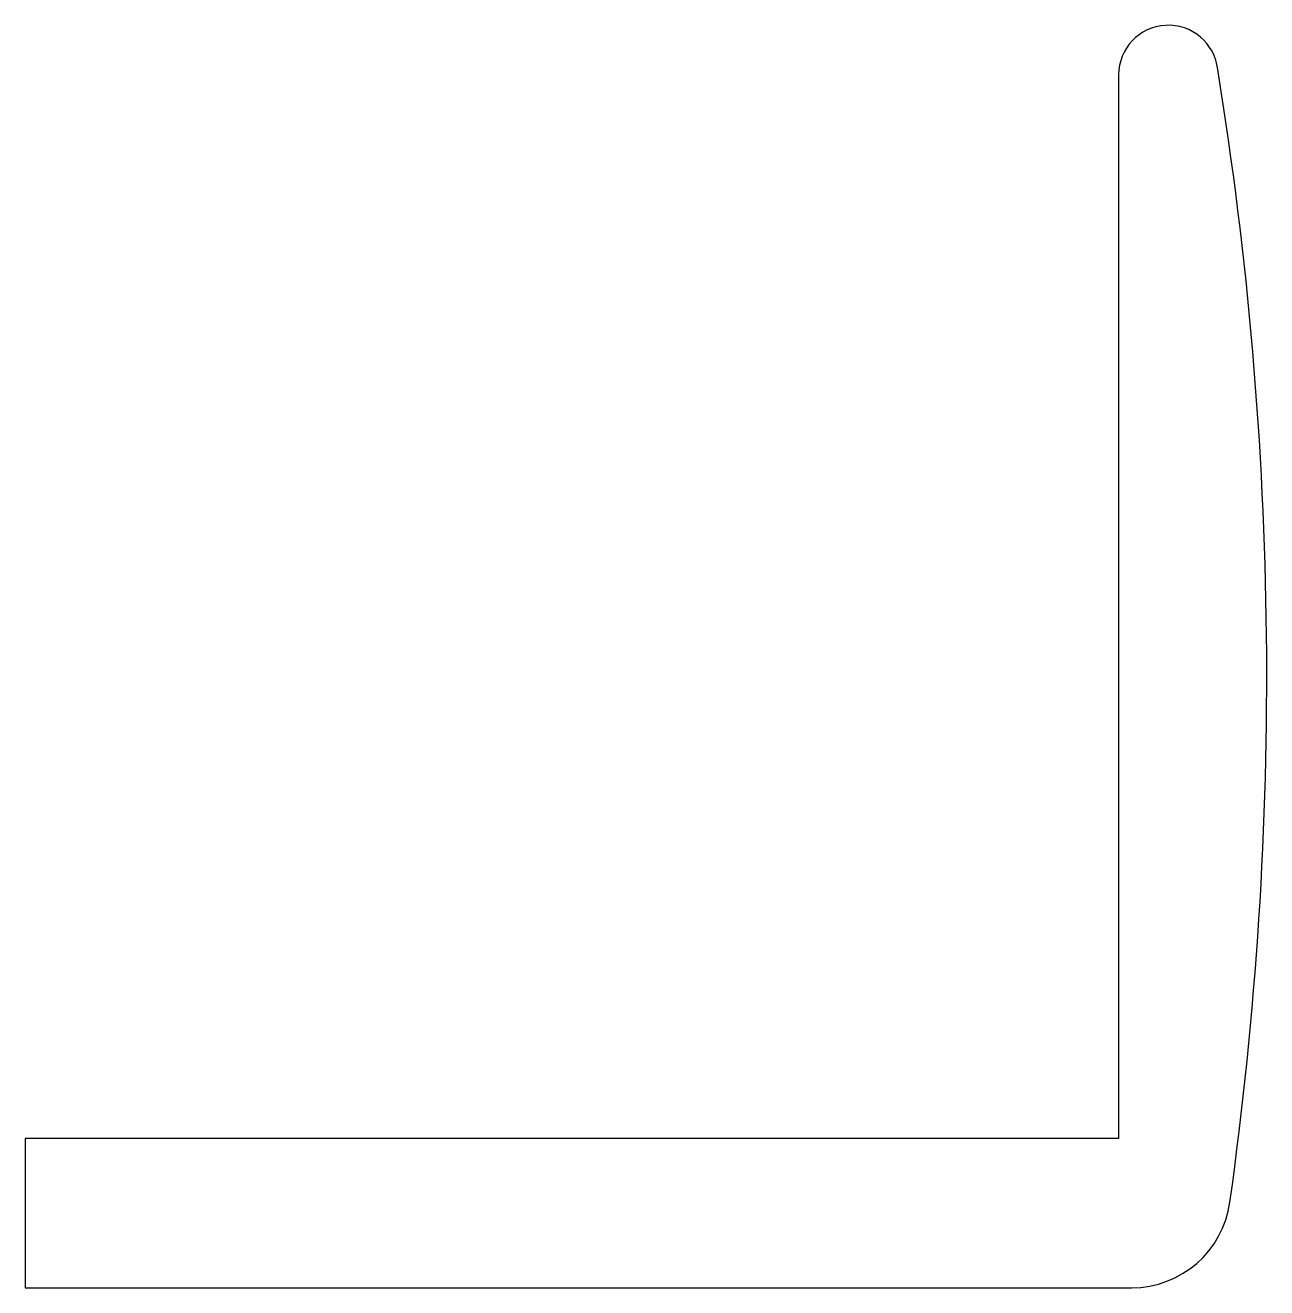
# Model space of a CAD drawing. Extents: x 539.1 to 551.6, y 586.6 to 599.3.
import ezdxf

# ---------------------------------------------------------------- set-up
doc = ezdxf.new("R2010")
doc.units = 0
doc.layers.get('0').update_dxf_attribs({"linetype": 'CONTINUOUS'})

msp = doc.modelspace()

# ---------------------------------------------------------------- linework, layer by layer
at = {"color": 0}
msp.add_lwpolyline([(550.134, 598.797), (550.134, 588.097), (539.134, 588.097), (539.134, 586.597), (550.264, 586.597, 0.373859), (551.254, 587.458, 0.075427), (551.131, 598.852, 0.946349)], format="xyb", close=True, dxfattribs=at)

doc.saveas('drawing.dxf')
